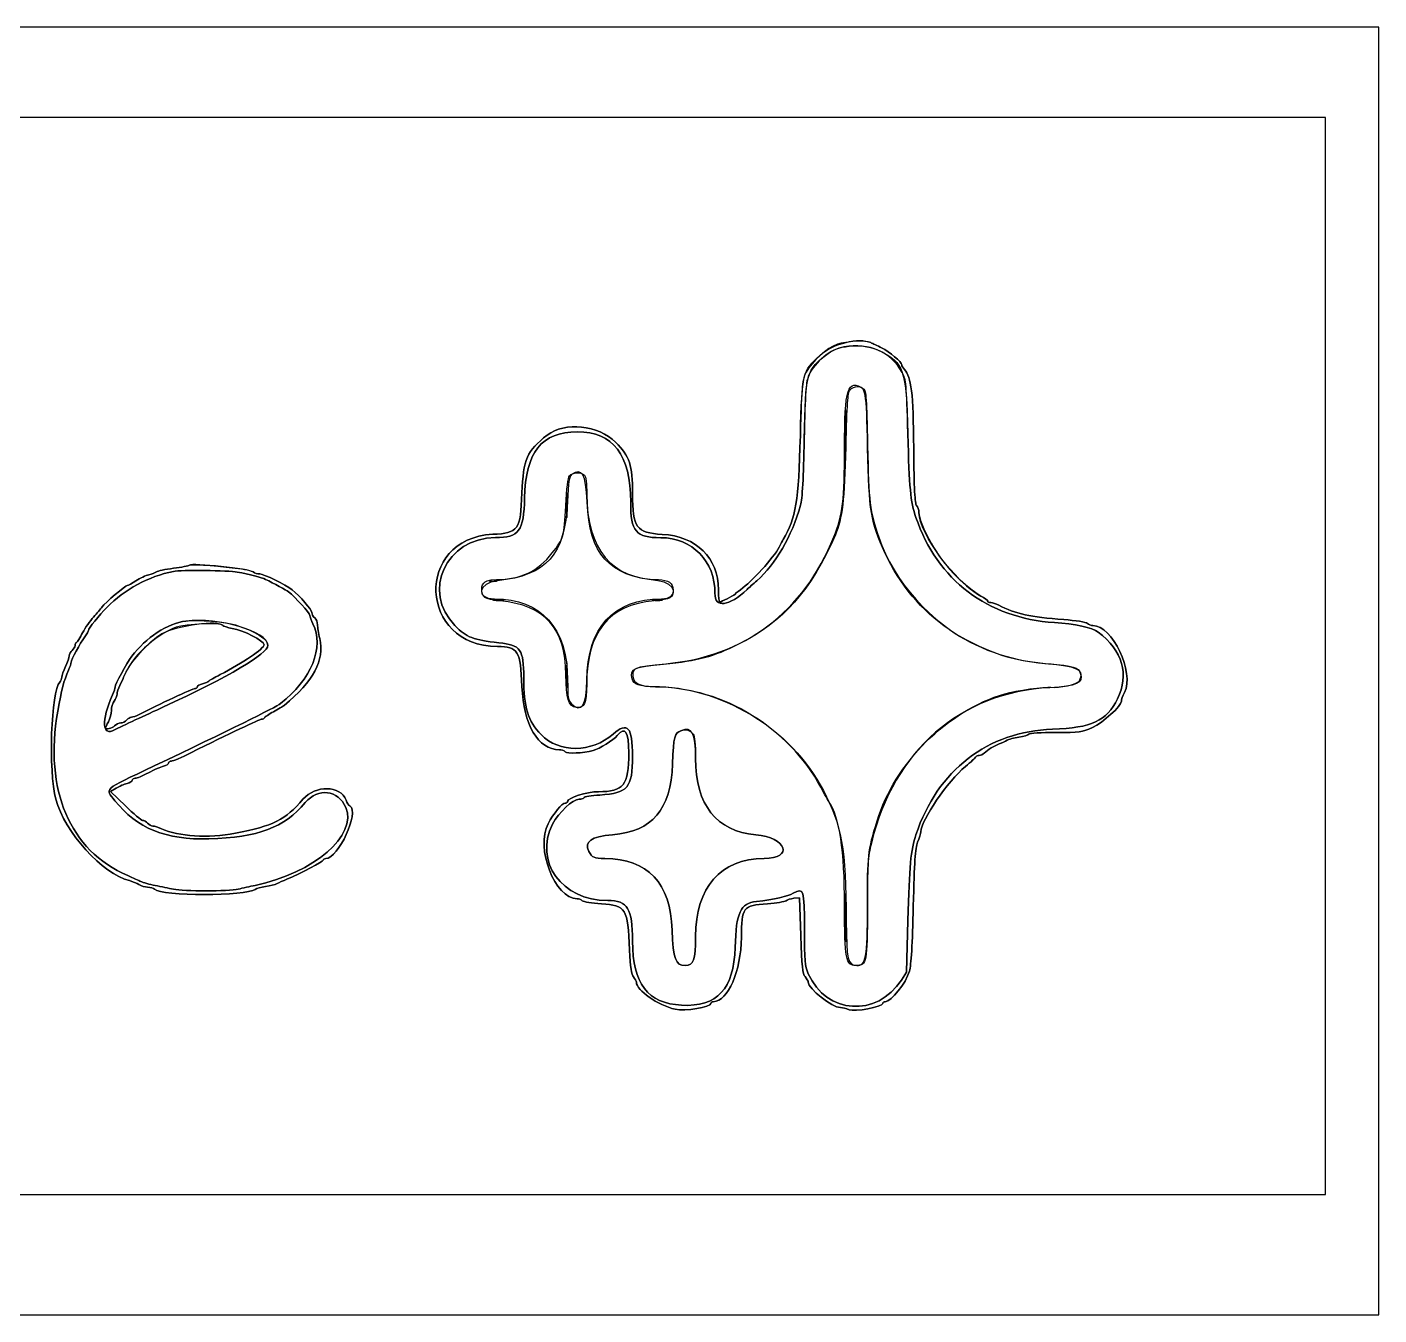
# Model space of a CAD drawing. Header units: millimetres. Extents: x -80 to 0, y -27 to 20.
# Drawn here: x -23.1 to 0, y -27 to -5 of the extents above; entities that cross this region are included whole.
import ezdxf

# ---------------------------------------------------------------- set-up
doc = ezdxf.new("R2010")
doc.units = ezdxf.units.MM
doc.layers.get('0').update_dxf_attribs({"linetype": 'CONTINUOUS'})

msp = doc.modelspace()

# ---------------------------------------------------------------- linework, layer by layer
for points in [[(0, -5), (-80, -5), (-80, -27), (0, -27)], [(-79.205, -15.746), (-79.205, -24.945), (-40.058, -24.945), (-0.911, -24.945), (-0.911, -15.746), (-0.911, -6.546), (-40.058, -6.546), (-79.205, -6.546)], [(-21.575, -18.001), (-21.671, -18.059), (-21.419, -18.305), (-21.671, -18.059)], [(-9.878, -20.517), (-9.898, -19.872), (-9.996, -19.883), (-9.898, -19.872)], [(-8.159, -21.279), (-8.072, -21.145), (-8.049, -20.264), (-8.072, -21.145)]]:
    msp.add_lwpolyline(points, close=True)
for points in [[(-9.552, -10.611), (-9.321, -10.403), (-8.883, -10.292), (-8.682, -10.391)], [(-8.682, -10.391), (-8.768, -10.348), (-9.097, -10.365), (-9.254, -10.419)], [(-8.682, -10.391), (-8.651, -10.406), (-8.568, -10.446), (-8.497, -10.48)], [(-8.497, -10.48), (-8.568, -10.446), (-8.651, -10.406), (-8.682, -10.391)], [(-9.886, -11.978), (-9.856, -10.896), (-9.852, -10.88), (-9.552, -10.611)], [(-9.819, -12.043), (-9.795, -10.881), (-9.79, -10.864), (-9.411, -10.575)], [(-9.254, -10.419), (-9.428, -10.479), (-9.69, -10.712), (-9.786, -10.893)], [(-9.141, -10.462), (-9.366, -10.5), (-9.633, -10.715), (-9.744, -10.95)], [(-9.411, -10.575), (-9.212, -10.422), (-8.79, -10.402), (-8.528, -10.532)], [(-8.146, -10.899), (-8.336, -10.552), (-8.707, -10.389), (-9.141, -10.462)], [(-8.528, -10.532), (-8.114, -10.738), (-8.078, -10.844), (-8.05, -11.945)], [(-8.497, -10.48), (-8.367, -10.543), (-8.153, -10.724), (-8.153, -10.772)], [(-8.153, -10.772), (-8.153, -10.724), (-8.367, -10.543), (-8.497, -10.48)], [(-8.153, -10.772), (-8.153, -10.786), (-8.133, -10.821), (-8.108, -10.85)], [(-8.108, -10.85), (-8.133, -10.821), (-8.153, -10.786), (-8.153, -10.772)], [(-8.108, -10.85), (-7.987, -10.99), (-7.958, -11.236), (-7.949, -12.196)], [(-7.949, -12.196), (-7.958, -11.236), (-7.987, -10.99), (-8.108, -10.85)], [(-9.786, -10.893), (-9.855, -11.024), (-9.861, -11.085), (-9.886, -11.978)], [(-9.744, -10.95), (-9.79, -11.045), (-9.802, -11.225), (-9.819, -12.043)], [(-8.05, -11.945), (-8.072, -11.085), (-8.077, -11.024), (-8.146, -10.899)], [(-9.131, -12.192), (-9.131, -11.163), (-9.08, -11.004), (-8.805, -11.178)], [(-9.041, -11.203), (-9.082, -11.25), (-9.094, -11.422), (-9.11, -12.173)], [(-8.918, -11.146), (-8.958, -11.146), (-9.013, -11.171), (-9.041, -11.203)], [(-8.737, -12.186), (-8.758, -11.194), (-8.766, -11.146), (-8.918, -11.146)], [(-8.805, -11.178), (-8.764, -11.203), (-8.753, -11.363), (-8.737, -12.148)], [(-9.107, -11.629), (-9.113, -11.444), (-9.118, -11.586), (-9.118, -11.945)], [(-9.107, -12.281), (-9.101, -12.107), (-9.101, -11.814), (-9.107, -11.629)], [(-14.643, -12.959), (-14.621, -12.382), (-14.558, -12.239), (-14.211, -11.97)], [(-14.211, -11.97), (-14.558, -12.239), (-14.621, -12.382), (-14.643, -12.959)], [(-13.699, -11.915), (-14.307, -11.915), (-14.582, -12.262), (-14.598, -13.046)], [(-14.598, -13.046), (-14.582, -12.262), (-14.307, -11.915), (-13.699, -11.915)], [(-14.211, -11.97), (-13.912, -11.738), (-13.337, -11.798), (-13.042, -12.093)], [(-13.042, -12.093), (-13.337, -11.798), (-13.912, -11.738), (-14.211, -11.97)], [(-12.785, -13.116), (-12.785, -12.305), (-13.082, -11.915), (-13.699, -11.915)], [(-13.699, -11.915), (-13.082, -11.915), (-12.785, -12.305), (-12.785, -13.116)], [(-10.18, -13.755), (-9.958, -13.369), (-9.918, -13.124), (-9.886, -11.978)], [(-9.886, -11.978), (-9.918, -13.124), (-9.958, -13.369), (-10.18, -13.755)], [(-9.118, -11.945), (-9.118, -12.304), (-9.113, -12.455), (-9.107, -12.281)], [(-7.911, -13.377), (-8.005, -13.1), (-8.026, -12.88), (-8.05, -11.945)], [(-8.05, -11.945), (-8.026, -12.88), (-8.005, -13.1), (-7.911, -13.377)], [(-13.042, -12.093), (-12.801, -12.334), (-12.753, -12.481), (-12.752, -12.969)], [(-12.752, -12.969), (-12.753, -12.481), (-12.801, -12.334), (-13.042, -12.093)], [(-9.819, -12.043), (-9.832, -12.685), (-9.853, -13.072), (-9.881, -13.168)], [(-9.881, -13.168), (-9.853, -13.072), (-9.832, -12.685), (-9.819, -12.043)], [(-9.313, -13.71), (-9.162, -13.335), (-9.131, -13.08), (-9.131, -12.192)], [(-9.11, -12.173), (-9.13, -13.073), (-9.169, -13.399), (-9.288, -13.674)], [(-8.737, -12.148), (-8.717, -13.121), (-8.699, -13.268), (-8.546, -13.716)], [(-8.44, -13.984), (-8.685, -13.453), (-8.714, -13.277), (-8.737, -12.186)], [(-7.949, -12.196), (-7.943, -12.892), (-7.93, -13.143), (-7.9, -13.173)], [(-7.9, -13.173), (-7.93, -13.143), (-7.943, -12.892), (-7.949, -12.196)], [(-13.895, -13.178), (-13.88, -12.882), (-13.857, -12.696), (-13.83, -12.664)], [(-13.796, -12.646), (-13.834, -12.67), (-13.85, -12.776), (-13.866, -13.11)], [(-13.83, -12.664), (-13.781, -12.604), (-13.63, -12.598), (-13.575, -12.653)], [(-13.531, -13.11), (-13.556, -12.622), (-13.61, -12.528), (-13.796, -12.646)], [(-13.575, -12.653), (-13.55, -12.677), (-13.536, -12.8), (-13.536, -12.981)], [(-15.141, -13.665), (-14.702, -13.643), (-14.668, -13.594), (-14.643, -12.959)], [(-14.643, -12.959), (-14.668, -13.594), (-14.702, -13.643), (-15.141, -13.665)], [(-14.598, -13.046), (-14.61, -13.608), (-14.694, -13.721), (-15.097, -13.722)], [(-15.097, -13.722), (-14.694, -13.721), (-14.61, -13.608), (-14.598, -13.046)], [(-13.866, -13.11), (-13.908, -14.017), (-14.217, -14.366), (-15.062, -14.459)], [(-13.87, -12.997), (-13.877, -12.903), (-13.882, -12.98), (-13.882, -13.168)], [(-13.87, -13.34), (-13.864, -13.245), (-13.864, -13.091), (-13.87, -12.997)], [(-13.536, -12.981), (-13.536, -13.918), (-13.104, -14.433), (-12.31, -14.439)], [(-12.32, -14.458), (-13.165, -14.371), (-13.486, -14.013), (-13.531, -13.11)], [(-12.272, -13.723), (-12.696, -13.723), (-12.785, -13.618), (-12.785, -13.116)], [(-12.785, -13.116), (-12.785, -13.618), (-12.696, -13.723), (-12.272, -13.723)], [(-12.752, -12.969), (-12.752, -13.558), (-12.692, -13.64), (-12.245, -13.666)], [(-12.245, -13.666), (-12.692, -13.64), (-12.752, -13.558), (-12.752, -12.969)], [(-14.125, -13.984), (-13.931, -13.737), (-13.921, -13.702), (-13.895, -13.178)], [(-13.882, -13.168), (-13.882, -13.357), (-13.877, -13.434), (-13.87, -13.34)], [(-9.881, -13.168), (-10.034, -13.704), (-10.306, -14.172), (-10.629, -14.457)], [(-10.629, -14.457), (-10.306, -14.172), (-10.034, -13.704), (-9.881, -13.168)], [(-5.543, -15.173), (-6.685, -15.1), (-7.548, -14.445), (-7.911, -13.377)], [(-7.911, -13.377), (-7.548, -14.445), (-6.685, -15.1), (-5.543, -15.173)], [(-7.9, -13.173), (-7.878, -13.196), (-7.859, -13.249), (-7.859, -13.292)], [(-7.859, -13.292), (-7.859, -13.249), (-7.878, -13.196), (-7.9, -13.173)], [(-7.859, -13.292), (-7.859, -13.478), (-7.583, -13.99), (-7.339, -14.258)], [(-6.801, -14.719), (-7.244, -14.48), (-7.859, -13.651), (-7.859, -13.292)], [(-15.059, -15.582), (-16.409, -15.582), (-16.488, -13.735), (-15.141, -13.665)], [(-15.141, -13.665), (-16.488, -13.735), (-16.409, -15.582), (-15.059, -15.582)], [(-15.097, -13.722), (-15.941, -13.724), (-16.361, -14.64), (-15.787, -15.225)], [(-15.787, -15.225), (-16.361, -14.64), (-15.941, -13.724), (-15.097, -13.722)], [(-11.346, -14.673), (-11.338, -14.129), (-11.734, -13.723), (-12.272, -13.723)], [(-12.272, -13.723), (-11.734, -13.723), (-11.338, -14.129), (-11.346, -14.673)], [(-12.245, -13.666), (-11.661, -13.699), (-11.285, -14.069), (-11.285, -14.612)], [(-11.285, -14.612), (-11.285, -14.069), (-11.661, -13.699), (-12.245, -13.666)], [(-12.187, -15.875), (-10.851, -15.762), (-9.826, -14.99), (-9.313, -13.71)], [(-9.288, -13.674), (-9.705, -14.628), (-10.176, -15.16), (-10.942, -15.542)], [(-10.871, -14.581), (-10.656, -14.415), (-10.297, -14.008), (-10.23, -13.853)], [(-10.23, -13.853), (-10.297, -14.008), (-10.656, -14.415), (-10.871, -14.581)], [(-10.23, -13.853), (-10.218, -13.827), (-10.196, -13.782), (-10.18, -13.755)], [(-10.18, -13.755), (-10.196, -13.782), (-10.218, -13.827), (-10.23, -13.853)], [(-8.546, -13.716), (-8.291, -14.469), (-7.642, -15.192), (-6.913, -15.538)], [(-15.079, -14.439), (-14.662, -14.436), (-14.37, -14.296), (-14.125, -13.984)], [(-5.706, -15.876), (-6.927, -15.766), (-7.942, -15.064), (-8.44, -13.984)], [(-20.598, -14.298), (-21.029, -14.387), (-21.426, -14.602), (-21.738, -14.916)], [(-21.738, -14.916), (-21.426, -14.602), (-21.029, -14.387), (-20.598, -14.298)], [(-21.017, -14.356), (-20.966, -14.344), (-20.908, -14.321), (-20.888, -14.306)], [(-20.888, -14.306), (-20.908, -14.321), (-20.966, -14.344), (-21.017, -14.356)], [(-20.888, -14.306), (-20.868, -14.29), (-20.738, -14.263), (-20.598, -14.245)], [(-20.598, -14.245), (-20.738, -14.263), (-20.868, -14.29), (-20.888, -14.306)], [(-20.598, -14.245), (-20.458, -14.227), (-20.334, -14.204), (-20.324, -14.193)], [(-20.324, -14.193), (-20.334, -14.204), (-20.458, -14.227), (-20.598, -14.245)], [(-19.506, -14.31), (-19.652, -14.281), (-20.474, -14.273), (-20.598, -14.298)], [(-20.598, -14.298), (-20.474, -14.273), (-19.652, -14.281), (-19.506, -14.31)], [(-19.233, -14.308), (-19.286, -14.256), (-20.283, -14.15), (-20.324, -14.193)], [(-20.324, -14.193), (-20.303, -14.171), (-19.965, -14.192), (-19.542, -14.242)], [(-19.542, -14.242), (-19.391, -14.26), (-19.252, -14.289), (-19.233, -14.308)], [(-19.023, -14.435), (-19.089, -14.404), (-19.299, -14.349), (-19.506, -14.31)], [(-19.506, -14.31), (-19.299, -14.349), (-19.089, -14.404), (-19.023, -14.435)], [(-19.233, -14.308), (-19.214, -14.327), (-19.165, -14.343), (-19.122, -14.343)], [(-19.122, -14.343), (-19.165, -14.343), (-19.214, -14.327), (-19.233, -14.308)], [(-7.339, -14.258), (-7.13, -14.487), (-6.956, -14.636), (-6.801, -14.719)], [(-21.816, -14.906), (-21.764, -14.835), (-21.416, -14.538), (-21.385, -14.538)], [(-21.385, -14.538), (-21.416, -14.538), (-21.764, -14.835), (-21.816, -14.906)], [(-21.385, -14.538), (-21.373, -14.538), (-21.307, -14.502), (-21.237, -14.458)], [(-21.237, -14.458), (-21.307, -14.502), (-21.373, -14.538), (-21.385, -14.538)], [(-21.237, -14.458), (-21.167, -14.414), (-21.068, -14.368), (-21.017, -14.356)], [(-21.017, -14.356), (-21.068, -14.368), (-21.167, -14.414), (-21.237, -14.458)], [(-19.122, -14.343), (-19.051, -14.343), (-18.684, -14.522), (-18.57, -14.613)], [(-18.57, -14.613), (-18.684, -14.522), (-19.051, -14.343), (-19.122, -14.343)], [(-18.63, -14.649), (-18.673, -14.616), (-18.884, -14.501), (-19.023, -14.435)], [(-19.023, -14.435), (-18.884, -14.501), (-18.673, -14.616), (-18.63, -14.649)], [(-15.062, -14.459), (-15.394, -14.496), (-15.438, -14.767), (-15.112, -14.767)], [(-15.329, -14.597), (-15.33, -14.49), (-15.252, -14.441), (-15.079, -14.439)], [(-15.134, -14.448), (-15.197, -14.448), (-15.223, -14.455), (-15.191, -14.463)], [(-15.191, -14.463), (-15.16, -14.471), (-15.108, -14.471), (-15.077, -14.463)], [(-15.077, -14.463), (-15.046, -14.455), (-15.071, -14.448), (-15.134, -14.448)], [(-12.26, -14.767), (-11.951, -14.767), (-12.004, -14.491), (-12.32, -14.458)], [(-12.31, -14.439), (-12.145, -14.441), (-12.059, -14.501), (-12.059, -14.617)], [(-10.629, -14.457), (-10.691, -14.511), (-10.765, -14.577), (-10.793, -14.605)], [(-10.793, -14.605), (-10.765, -14.577), (-10.691, -14.511), (-10.629, -14.457)], [(-18.266, -15.051), (-18.266, -15.011), (-18.513, -14.737), (-18.63, -14.649)], [(-18.63, -14.649), (-18.513, -14.737), (-18.266, -15.011), (-18.266, -15.051)], [(-18.57, -14.613), (-18.436, -14.719), (-18.233, -14.952), (-18.233, -14.999)], [(-18.233, -14.999), (-18.233, -14.952), (-18.436, -14.719), (-18.57, -14.613)], [(-15.015, -14.801), (-15.288, -14.774), (-15.329, -14.748), (-15.329, -14.597)], [(-15.053, -14.776), (-15.142, -14.776), (-15.175, -14.783), (-15.126, -14.79)], [(-15.112, -14.767), (-14.314, -14.767), (-13.862, -15.269), (-13.862, -16.155)], [(-14.962, -14.79), (-14.922, -14.782), (-14.963, -14.776), (-15.053, -14.776)], [(-13.534, -16.161), (-13.531, -15.266), (-13.075, -14.767), (-12.26, -14.767)], [(-12.328, -14.776), (-12.409, -14.776), (-12.442, -14.782), (-12.402, -14.79)], [(-12.059, -14.617), (-12.059, -14.749), (-12.103, -14.774), (-12.384, -14.8)], [(-12.255, -14.79), (-12.215, -14.782), (-12.248, -14.776), (-12.328, -14.776)], [(-10.793, -14.605), (-11.105, -14.9), (-11.349, -14.93), (-11.346, -14.673)], [(-11.346, -14.673), (-11.349, -14.93), (-11.105, -14.9), (-10.793, -14.605)], [(-11.285, -14.612), (-11.285, -14.736), (-11.274, -14.832), (-11.26, -14.826)], [(-11.26, -14.826), (-11.274, -14.832), (-11.285, -14.736), (-11.285, -14.612)], [(-11.26, -14.826), (-11.247, -14.819), (-11.192, -14.792), (-11.138, -14.766)], [(-11.138, -14.766), (-11.192, -14.792), (-11.247, -14.819), (-11.26, -14.826)], [(-11.138, -14.766), (-11.084, -14.74), (-11.023, -14.704), (-11.002, -14.686)], [(-11.002, -14.686), (-11.023, -14.704), (-11.084, -14.74), (-11.138, -14.766)], [(-11.002, -14.686), (-10.981, -14.668), (-10.922, -14.62), (-10.871, -14.581)], [(-10.871, -14.581), (-10.922, -14.62), (-10.981, -14.668), (-11.002, -14.686)], [(-6.801, -14.719), (-6.737, -14.753), (-6.685, -14.793), (-6.685, -14.807)], [(-6.685, -14.807), (-6.685, -14.793), (-6.737, -14.753), (-6.801, -14.719)], [(-21.738, -14.916), (-21.859, -15.039), (-22.05, -15.277), (-22.05, -15.306)], [(-22.05, -15.306), (-22.05, -15.277), (-21.859, -15.039), (-21.738, -14.916)], [(-21.964, -15.079), (-21.906, -15.016), (-21.84, -14.938), (-21.816, -14.906)], [(-21.816, -14.906), (-21.84, -14.938), (-21.906, -15.016), (-21.964, -15.079)], [(-18.233, -14.999), (-18.233, -15.029), (-18.211, -15.071), (-18.184, -15.093)], [(-18.184, -15.093), (-18.211, -15.071), (-18.233, -15.029), (-18.233, -14.999)], [(-15.126, -14.79), (-15.076, -14.798), (-15.002, -14.798), (-14.962, -14.79)], [(-13.893, -16.062), (-13.897, -15.27), (-14.247, -14.877), (-15.015, -14.801)], [(-12.384, -14.8), (-13.163, -14.873), (-13.536, -15.335), (-13.536, -16.227)], [(-12.402, -14.79), (-12.362, -14.798), (-12.296, -14.798), (-12.255, -14.79)], [(-6.685, -14.807), (-6.685, -14.821), (-6.661, -14.832), (-6.633, -14.832)], [(-6.633, -14.832), (-6.661, -14.832), (-6.685, -14.821), (-6.685, -14.807)], [(-6.633, -14.832), (-6.604, -14.832), (-6.542, -14.852), (-6.494, -14.877)], [(-6.494, -14.877), (-6.542, -14.852), (-6.604, -14.832), (-6.633, -14.832)], [(-6.494, -14.877), (-6.215, -15.023), (-5.95, -15.081), (-5.387, -15.122)], [(-5.387, -15.122), (-5.95, -15.081), (-6.215, -15.023), (-6.494, -14.877)], [(-22.149, -15.347), (-22.105, -15.262), (-22.022, -15.142), (-21.964, -15.079)], [(-21.964, -15.079), (-22.022, -15.142), (-22.105, -15.262), (-22.149, -15.347)], [(-21.306, -15.746), (-21.078, -15.436), (-20.69, -15.183), (-20.386, -15.146)], [(-20.386, -15.146), (-20.69, -15.183), (-21.078, -15.436), (-21.306, -15.746)], [(-20.794, -15.361), (-20.527, -15.215), (-19.815, -15.119), (-19.752, -15.221)], [(-19.752, -15.221), (-19.784, -15.169), (-20.388, -15.194), (-20.549, -15.254)], [(-18.984, -15.56), (-18.982, -15.326), (-19.823, -15.078), (-20.386, -15.146)], [(-20.386, -15.146), (-20.191, -15.123), (-19.692, -15.161), (-19.538, -15.211)], [(-19.595, -15.272), (-19.671, -15.26), (-19.742, -15.237), (-19.752, -15.221)], [(-19.752, -15.221), (-19.742, -15.237), (-19.671, -15.26), (-19.595, -15.272)], [(-19.538, -15.211), (-19.191, -15.324), (-18.983, -15.455), (-18.984, -15.56)], [(-18.766, -16.555), (-18.242, -16.152), (-18.013, -15.585), (-18.216, -15.193)], [(-18.216, -15.193), (-18.013, -15.585), (-18.242, -16.152), (-18.766, -16.555)], [(-18.216, -15.193), (-18.243, -15.14), (-18.266, -15.076), (-18.266, -15.051)], [(-18.266, -15.051), (-18.266, -15.076), (-18.243, -15.14), (-18.216, -15.193)], [(-18.184, -15.093), (-18.158, -15.115), (-18.135, -15.168), (-18.135, -15.209)], [(-18.135, -15.209), (-18.135, -15.168), (-18.158, -15.115), (-18.184, -15.093)], [(-18.135, -15.209), (-18.135, -15.25), (-18.119, -15.356), (-18.098, -15.444)], [(-18.098, -15.444), (-18.119, -15.356), (-18.135, -15.25), (-18.135, -15.209)], [(-15.787, -15.225), (-15.587, -15.428), (-15.474, -15.472), (-15.038, -15.517)], [(-15.038, -15.517), (-15.474, -15.472), (-15.587, -15.428), (-15.787, -15.225)], [(-4.798, -15.334), (-4.893, -15.262), (-5.205, -15.194), (-5.543, -15.173)], [(-5.543, -15.173), (-5.205, -15.194), (-4.893, -15.262), (-4.798, -15.334)], [(-5.387, -15.122), (-5.184, -15.136), (-5.002, -15.165), (-4.981, -15.186)], [(-4.981, -15.186), (-5.002, -15.165), (-5.184, -15.136), (-5.387, -15.122)], [(-4.981, -15.186), (-4.96, -15.206), (-4.919, -15.224), (-4.891, -15.224)], [(-4.891, -15.224), (-4.919, -15.224), (-4.96, -15.206), (-4.981, -15.186)], [(-4.891, -15.224), (-4.551, -15.224), (-4.174, -16.018), (-4.348, -16.367)], [(-4.348, -16.367), (-4.174, -16.018), (-4.551, -15.224), (-4.891, -15.224)], [(-22.112, -15.415), (-22.194, -15.53), (-22.344, -15.812), (-22.344, -15.851)], [(-22.344, -15.851), (-22.344, -15.812), (-22.194, -15.53), (-22.112, -15.415)], [(-22.254, -15.512), (-22.241, -15.506), (-22.193, -15.432), (-22.149, -15.347)], [(-22.149, -15.347), (-22.193, -15.432), (-22.241, -15.506), (-22.254, -15.512)], [(-22.05, -15.306), (-22.05, -15.318), (-22.078, -15.367), (-22.112, -15.415)], [(-22.112, -15.415), (-22.078, -15.367), (-22.05, -15.318), (-22.05, -15.306)], [(-20.549, -15.254), (-20.923, -15.391), (-21.329, -15.775), (-21.448, -16.104)], [(-21.448, -16.104), (-21.371, -15.89), (-21.008, -15.477), (-20.794, -15.361)], [(-19.049, -15.552), (-19.049, -15.484), (-19.404, -15.302), (-19.595, -15.272)], [(-19.595, -15.272), (-19.404, -15.302), (-19.049, -15.484), (-19.049, -15.552)], [(-18.098, -15.444), (-18.012, -15.818), (-18.2, -16.172), (-18.708, -16.589)], [(-18.708, -16.589), (-18.2, -16.172), (-18.012, -15.818), (-18.098, -15.444)], [(-4.468, -16.476), (-4.261, -16.061), (-4.379, -15.654), (-4.798, -15.334)], [(-4.798, -15.334), (-4.379, -15.654), (-4.261, -16.061), (-4.468, -16.476)], [(-22.377, -15.741), (-22.377, -15.712), (-22.354, -15.67), (-22.327, -15.648)], [(-22.327, -15.648), (-22.354, -15.67), (-22.377, -15.712), (-22.377, -15.741)], [(-22.327, -15.648), (-22.3, -15.625), (-22.279, -15.588), (-22.279, -15.565)], [(-22.279, -15.565), (-22.279, -15.588), (-22.3, -15.625), (-22.327, -15.648)], [(-22.279, -15.565), (-22.279, -15.542), (-22.267, -15.518), (-22.254, -15.512)], [(-22.254, -15.512), (-22.267, -15.518), (-22.279, -15.542), (-22.279, -15.565)], [(-18.984, -15.56), (-18.986, -15.707), (-19.645, -16.096), (-20.778, -16.619)], [(-20.778, -16.619), (-19.645, -16.096), (-18.986, -15.707), (-18.984, -15.56)], [(-19.799, -16.061), (-19.413, -15.864), (-19.049, -15.617), (-19.049, -15.552)], [(-19.049, -15.552), (-19.049, -15.617), (-19.413, -15.864), (-19.799, -16.061)], [(-14.643, -16.262), (-14.666, -15.656), (-14.711, -15.582), (-15.059, -15.582)], [(-15.059, -15.582), (-14.711, -15.582), (-14.666, -15.656), (-14.643, -16.262)], [(-15.038, -15.517), (-14.663, -15.556), (-14.612, -15.628), (-14.612, -16.115)], [(-14.612, -16.115), (-14.612, -15.628), (-14.663, -15.556), (-15.038, -15.517)], [(-10.942, -15.542), (-11.391, -15.766), (-11.616, -15.826), (-12.226, -15.889)], [(-6.913, -15.538), (-6.461, -15.752), (-6.166, -15.831), (-5.646, -15.875)], [(-22.506, -16.106), (-22.505, -16.078), (-22.476, -15.997), (-22.442, -15.925)], [(-22.442, -15.925), (-22.476, -15.997), (-22.505, -16.078), (-22.506, -16.106)], [(-22.442, -15.925), (-22.407, -15.853), (-22.378, -15.771), (-22.377, -15.741)], [(-22.377, -15.741), (-22.378, -15.771), (-22.407, -15.853), (-22.442, -15.925)], [(-22.344, -15.851), (-22.344, -15.868), (-22.364, -15.929), (-22.39, -15.985)], [(-22.39, -15.985), (-22.364, -15.929), (-22.344, -15.868), (-22.344, -15.851)], [(-21.593, -16.275), (-21.593, -16.228), (-21.402, -15.876), (-21.306, -15.746)], [(-21.306, -15.746), (-21.402, -15.876), (-21.593, -16.228), (-21.593, -16.275)], [(-13.87, -15.901), (-13.877, -15.806), (-13.882, -15.883), (-13.882, -16.072)], [(-13.87, -16.243), (-13.864, -16.149), (-13.864, -15.995), (-13.87, -15.901)], [(-12.762, -16.136), (-12.809, -15.958), (-12.725, -15.92), (-12.187, -15.875)], [(-12.226, -15.889), (-12.734, -15.94), (-12.763, -15.952), (-12.747, -16.092)], [(-5.119, -16.17), (-5.019, -15.982), (-5.127, -15.928), (-5.706, -15.876)], [(-5.646, -15.875), (-5.218, -15.911), (-5.135, -15.936), (-5.103, -16.038)], [(-22.39, -15.985), (-22.472, -16.172), (-22.509, -16.312), (-22.574, -16.687)], [(-22.574, -16.687), (-22.509, -16.312), (-22.472, -16.172), (-22.39, -15.985)], [(-22.537, -16.188), (-22.52, -16.17), (-22.506, -16.134), (-22.506, -16.106)], [(-22.506, -16.106), (-22.506, -16.134), (-22.52, -16.17), (-22.537, -16.188)], [(-21.448, -16.104), (-21.458, -16.131), (-21.488, -16.195), (-21.514, -16.246)], [(-21.514, -16.246), (-21.488, -16.195), (-21.458, -16.131), (-21.448, -16.104)], [(-19.995, -16.175), (-19.986, -16.163), (-19.898, -16.112), (-19.799, -16.061)], [(-19.799, -16.061), (-19.898, -16.112), (-19.986, -16.163), (-19.995, -16.175)], [(-14.612, -16.115), (-14.612, -16.617), (-14.538, -16.861), (-14.317, -17.087)], [(-14.317, -17.087), (-14.538, -16.861), (-14.612, -16.617), (-14.612, -16.115)], [(-13.717, -16.621), (-13.847, -16.606), (-13.89, -16.47), (-13.893, -16.062)], [(-13.882, -16.072), (-13.882, -16.26), (-13.877, -16.337), (-13.87, -16.243)], [(-13.862, -16.155), (-13.862, -16.452), (-13.853, -16.504), (-13.796, -16.561)], [(-13.796, -16.561), (-13.63, -16.728), (-13.536, -16.584), (-13.534, -16.161)], [(-12.4, -16.268), (-12.63, -16.267), (-12.738, -16.228), (-12.762, -16.136)], [(-12.747, -16.092), (-12.733, -16.216), (-12.624, -16.266), (-12.361, -16.268)], [(-5.103, -16.038), (-5.049, -16.208), (-5.157, -16.259), (-5.622, -16.285)], [(-22.606, -18.192), (-22.737, -17.7), (-22.69, -16.348), (-22.537, -16.188)], [(-22.537, -16.188), (-22.69, -16.348), (-22.737, -17.7), (-22.606, -18.192)], [(-21.639, -16.409), (-21.614, -16.353), (-21.593, -16.292), (-21.593, -16.275)], [(-21.593, -16.275), (-21.593, -16.292), (-21.614, -16.353), (-21.639, -16.409)], [(-21.561, -16.394), (-21.561, -16.425), (-21.582, -16.479), (-21.609, -16.514)], [(-21.609, -16.514), (-21.582, -16.479), (-21.561, -16.425), (-21.561, -16.394)], [(-21.514, -16.246), (-21.539, -16.297), (-21.561, -16.363), (-21.561, -16.394)], [(-21.561, -16.394), (-21.561, -16.363), (-21.539, -16.297), (-21.514, -16.246)], [(-21.18, -16.742), (-20.858, -16.576), (-20.265, -16.3), (-20.231, -16.3)], [(-20.231, -16.3), (-20.265, -16.3), (-20.858, -16.576), (-21.18, -16.742)], [(-20.231, -16.3), (-20.209, -16.3), (-20.191, -16.287), (-20.191, -16.271)], [(-20.191, -16.271), (-20.191, -16.287), (-20.209, -16.3), (-20.231, -16.3)], [(-20.191, -16.271), (-20.191, -16.255), (-20.151, -16.232), (-20.101, -16.22)], [(-20.101, -16.22), (-20.151, -16.232), (-20.191, -16.255), (-20.191, -16.271)], [(-20.101, -16.22), (-20.052, -16.207), (-20.004, -16.187), (-19.995, -16.175)], [(-19.995, -16.175), (-20.004, -16.187), (-20.052, -16.207), (-20.101, -16.22)], [(-14.003, -17.344), (-14.366, -17.344), (-14.619, -16.916), (-14.643, -16.262)], [(-14.643, -16.262), (-14.619, -16.916), (-14.366, -17.344), (-14.003, -17.344)], [(-13.536, -16.227), (-13.536, -16.562), (-13.57, -16.638), (-13.717, -16.621)], [(-9.538, -17.982), (-10.082, -16.966), (-11.241, -16.272), (-12.4, -16.268)], [(-12.361, -16.268), (-11.191, -16.277), (-10.063, -16.975), (-9.493, -18.043)], [(-5.622, -16.285), (-7.155, -16.369), (-8.281, -17.349), (-8.673, -18.939)], [(-8.576, -18.561), (-8.278, -17.575), (-7.371, -16.673), (-6.391, -16.389)], [(-6.391, -16.389), (-6.207, -16.336), (-5.696, -16.262), (-5.608, -16.275)], [(-5.608, -16.275), (-5.469, -16.297), (-5.151, -16.229), (-5.119, -16.17)], [(-4.348, -16.367), (-4.377, -16.426), (-4.401, -16.492), (-4.401, -16.515)], [(-4.401, -16.515), (-4.401, -16.492), (-4.377, -16.426), (-4.348, -16.367)], [(-21.603, -17.006), (-21.818, -17.124), (-21.834, -16.849), (-21.639, -16.409)], [(-21.639, -16.409), (-21.834, -16.849), (-21.818, -17.124), (-21.603, -17.006)], [(-21.609, -16.514), (-21.635, -16.549), (-21.657, -16.621), (-21.658, -16.675)], [(-21.658, -16.675), (-21.657, -16.621), (-21.635, -16.549), (-21.609, -16.514)], [(-20.778, -16.619), (-20.895, -16.673), (-21.107, -16.771), (-21.251, -16.836)], [(-21.251, -16.836), (-21.107, -16.771), (-20.895, -16.673), (-20.778, -16.619)], [(-20.925, -17.621), (-19.671, -17.025), (-18.851, -16.62), (-18.766, -16.555)], [(-18.766, -16.555), (-18.851, -16.62), (-19.671, -17.025), (-20.925, -17.621)], [(-18.708, -16.589), (-18.727, -16.604), (-18.808, -16.652), (-18.888, -16.695)], [(-18.888, -16.695), (-18.808, -16.652), (-18.727, -16.604), (-18.708, -16.589)], [(-5.576, -16.994), (-4.908, -16.971), (-4.657, -16.854), (-4.468, -16.476)], [(-4.468, -16.476), (-4.657, -16.854), (-4.908, -16.971), (-5.576, -16.994)], [(-4.401, -16.515), (-4.401, -16.598), (-4.713, -16.882), (-4.897, -16.966)], [(-4.897, -16.966), (-4.713, -16.882), (-4.401, -16.598), (-4.401, -16.515)], [(-22.574, -16.687), (-22.807, -18.041), (-22.373, -19.06), (-21.378, -19.496)], [(-21.378, -19.496), (-22.373, -19.06), (-22.807, -18.041), (-22.574, -16.687)], [(-21.658, -16.675), (-21.658, -16.729), (-21.681, -16.815), (-21.708, -16.867)], [(-21.708, -16.867), (-21.681, -16.815), (-21.658, -16.729), (-21.658, -16.675)], [(-21.251, -16.836), (-21.394, -16.902), (-21.553, -16.978), (-21.603, -17.006)], [(-21.603, -17.006), (-21.553, -16.978), (-21.394, -16.902), (-21.251, -16.836)], [(-21.497, -16.887), (-21.465, -16.887), (-21.42, -16.865), (-21.398, -16.838)], [(-21.398, -16.838), (-21.42, -16.865), (-21.465, -16.887), (-21.497, -16.887)], [(-21.398, -16.838), (-21.375, -16.812), (-21.338, -16.789), (-21.315, -16.789)], [(-21.315, -16.789), (-21.338, -16.789), (-21.375, -16.812), (-21.398, -16.838)], [(-21.315, -16.789), (-21.291, -16.789), (-21.231, -16.768), (-21.18, -16.742)], [(-21.18, -16.742), (-21.231, -16.768), (-21.291, -16.789), (-21.315, -16.789)], [(-19.088, -16.822), (-19.119, -16.822), (-19.653, -17.075), (-20.299, -17.397)], [(-20.299, -17.397), (-19.653, -17.075), (-19.119, -16.822), (-19.088, -16.822)], [(-19.043, -16.798), (-19.049, -16.811), (-19.069, -16.822), (-19.088, -16.822)], [(-19.088, -16.822), (-19.069, -16.822), (-19.049, -16.811), (-19.043, -16.798)], [(-18.888, -16.695), (-18.967, -16.738), (-19.037, -16.784), (-19.043, -16.798)], [(-19.043, -16.798), (-19.037, -16.784), (-18.967, -16.738), (-18.888, -16.695)], [(-21.708, -16.867), (-21.735, -16.918), (-21.757, -16.966), (-21.757, -16.973)], [(-21.757, -16.973), (-21.757, -16.966), (-21.735, -16.918), (-21.708, -16.867)], [(-21.757, -16.973), (-21.757, -17.006), (-21.648, -16.98), (-21.605, -16.936)], [(-21.605, -16.936), (-21.648, -16.98), (-21.757, -17.006), (-21.757, -16.973)], [(-21.605, -16.936), (-21.578, -16.909), (-21.53, -16.887), (-21.497, -16.887)], [(-21.497, -16.887), (-21.53, -16.887), (-21.578, -16.909), (-21.605, -16.936)], [(-14.317, -17.087), (-14.009, -17.403), (-13.452, -17.399), (-13.086, -17.079)], [(-13.086, -17.079), (-13.452, -17.399), (-14.009, -17.403), (-14.317, -17.087)], [(-13.086, -17.079), (-12.836, -16.86), (-12.752, -16.956), (-12.754, -17.457)], [(-12.754, -17.457), (-12.752, -16.956), (-12.836, -16.86), (-13.086, -17.079)], [(-12.818, -17.399), (-12.818, -17.032), (-12.88, -16.938), (-13.014, -17.1)], [(-13.014, -17.1), (-12.88, -16.938), (-12.818, -17.032), (-12.818, -17.399)], [(-12.069, -17.589), (-12.05, -17.108), (-12.039, -17.062), (-11.926, -17.02)], [(-11.926, -17.02), (-12.039, -17.062), (-12.05, -17.108), (-12.069, -17.589)], [(-11.676, -17.492), (-11.676, -17.056), (-11.733, -16.948), (-11.926, -17.02)], [(-11.926, -17.02), (-11.842, -16.989), (-11.773, -17.008), (-11.717, -17.078)], [(-11.717, -17.078), (-11.69, -17.111), (-11.676, -17.25), (-11.676, -17.492)], [(-7.911, -18.796), (-7.542, -17.694), (-6.682, -17.031), (-5.576, -16.994)], [(-5.576, -16.994), (-6.682, -17.031), (-7.542, -17.694), (-7.911, -18.796)], [(-5.981, -17.079), (-5.991, -17.095), (-6.067, -17.118), (-6.151, -17.131)], [(-6.151, -17.131), (-6.067, -17.118), (-5.991, -17.095), (-5.981, -17.079)], [(-5.523, -17.051), (-5.765, -17.051), (-5.971, -17.063), (-5.981, -17.079)], [(-5.981, -17.079), (-5.971, -17.063), (-5.765, -17.051), (-5.523, -17.051)], [(-4.897, -16.966), (-5.067, -17.044), (-5.118, -17.051), (-5.523, -17.051)], [(-5.523, -17.051), (-5.118, -17.051), (-5.067, -17.044), (-4.897, -16.966)], [(-13.014, -17.1), (-13.081, -17.181), (-13.321, -17.332), (-13.424, -17.359)], [(-13.424, -17.359), (-13.321, -17.332), (-13.081, -17.181), (-13.014, -17.1)], [(-6.489, -17.246), (-6.582, -17.283), (-6.678, -17.342), (-6.743, -17.401)], [(-6.743, -17.401), (-6.678, -17.342), (-6.582, -17.283), (-6.489, -17.246)], [(-6.355, -17.184), (-6.384, -17.2), (-6.444, -17.228), (-6.489, -17.246)], [(-6.489, -17.246), (-6.444, -17.228), (-6.384, -17.2), (-6.355, -17.184)], [(-6.151, -17.131), (-6.235, -17.143), (-6.326, -17.167), (-6.355, -17.184)], [(-6.355, -17.184), (-6.326, -17.167), (-6.235, -17.143), (-6.151, -17.131)], [(-20.633, -17.54), (-20.659, -17.54), (-20.68, -17.554), (-20.68, -17.572)], [(-20.68, -17.572), (-20.68, -17.554), (-20.659, -17.54), (-20.633, -17.54)], [(-20.299, -17.397), (-20.457, -17.475), (-20.607, -17.54), (-20.633, -17.54)], [(-20.633, -17.54), (-20.607, -17.54), (-20.457, -17.475), (-20.299, -17.397)], [(-13.904, -17.38), (-13.924, -17.36), (-13.969, -17.344), (-14.003, -17.344)], [(-14.003, -17.344), (-13.969, -17.344), (-13.924, -17.36), (-13.904, -17.38)], [(-13.424, -17.359), (-13.604, -17.405), (-13.868, -17.417), (-13.904, -17.38)], [(-13.904, -17.38), (-13.868, -17.417), (-13.604, -17.405), (-13.424, -17.359)], [(-13.336, -18.062), (-12.906, -18.062), (-12.818, -17.95), (-12.818, -17.399)], [(-12.818, -17.399), (-12.818, -17.95), (-12.906, -18.062), (-13.336, -18.062)], [(-12.754, -17.457), (-12.755, -17.998), (-12.829, -18.086), (-13.312, -18.119)], [(-13.312, -18.119), (-12.829, -18.086), (-12.755, -17.998), (-12.754, -17.457)], [(-11.676, -17.492), (-11.676, -18.287), (-11.32, -18.739), (-10.648, -18.798)], [(-10.648, -18.798), (-11.32, -18.739), (-11.676, -18.287), (-11.676, -17.492)], [(-6.886, -17.466), (-6.892, -17.48), (-6.973, -17.554), (-7.067, -17.632)], [(-7.067, -17.632), (-6.973, -17.554), (-6.892, -17.48), (-6.886, -17.466)], [(-6.831, -17.442), (-6.855, -17.442), (-6.88, -17.453), (-6.886, -17.466)], [(-6.886, -17.466), (-6.88, -17.453), (-6.855, -17.442), (-6.831, -17.442)], [(-6.743, -17.401), (-6.767, -17.424), (-6.807, -17.442), (-6.831, -17.442)], [(-6.831, -17.442), (-6.807, -17.442), (-6.767, -17.424), (-6.743, -17.401)], [(-21.598, -18.215), (-21.768, -18), (-21.821, -18.046), (-20.925, -17.621)], [(-20.925, -17.621), (-21.821, -18.046), (-21.768, -18), (-21.598, -18.215)], [(-21.026, -17.74), (-21.122, -17.791), (-21.223, -17.833), (-21.25, -17.833)], [(-21.25, -17.833), (-21.223, -17.833), (-21.122, -17.791), (-21.026, -17.74)], [(-20.765, -17.625), (-20.812, -17.637), (-20.93, -17.689), (-21.026, -17.74)], [(-21.026, -17.74), (-20.93, -17.689), (-20.812, -17.637), (-20.765, -17.625)], [(-20.68, -17.572), (-20.68, -17.589), (-20.718, -17.613), (-20.765, -17.625)], [(-20.765, -17.625), (-20.718, -17.613), (-20.68, -17.589), (-20.68, -17.572)], [(-13.097, -18.798), (-12.413, -18.739), (-12.099, -18.37), (-12.069, -17.589)], [(-12.069, -17.589), (-12.099, -18.37), (-12.413, -18.739), (-13.097, -18.798)], [(-7.067, -17.632), (-7.367, -17.879), (-7.821, -18.546), (-7.828, -18.747)], [(-7.828, -18.747), (-7.821, -18.546), (-7.367, -17.879), (-7.067, -17.632)], [(-21.39, -17.92), (-21.439, -17.932), (-21.522, -17.969), (-21.575, -18.001)], [(-21.575, -18.001), (-21.522, -17.969), (-21.439, -17.932), (-21.39, -17.92)], [(-21.3, -17.865), (-21.3, -17.883), (-21.34, -17.907), (-21.39, -17.92)], [(-21.39, -17.92), (-21.34, -17.907), (-21.3, -17.883), (-21.3, -17.865)], [(-21.25, -17.833), (-21.278, -17.833), (-21.3, -17.848), (-21.3, -17.865)], [(-21.3, -17.865), (-21.3, -17.848), (-21.278, -17.833), (-21.25, -17.833)], [(-18.385, -18.192), (-18.171, -17.943), (-17.744, -17.951), (-17.647, -18.207)], [(-17.647, -18.207), (-17.744, -17.951), (-18.171, -17.943), (-18.385, -18.192)], [(-9.394, -18.241), (-9.406, -18.223), (-9.471, -18.107), (-9.538, -17.982)], [(-21.348, -19.581), (-21.807, -19.469), (-22.456, -18.752), (-22.606, -18.192)], [(-22.606, -18.192), (-22.456, -18.752), (-21.807, -19.469), (-21.348, -19.581)], [(-19.995, -18.868), (-20.721, -18.89), (-21.228, -18.684), (-21.598, -18.215)], [(-21.598, -18.215), (-21.228, -18.684), (-20.721, -18.89), (-19.995, -18.868)], [(-18.344, -18.247), (-18.709, -18.679), (-19.141, -18.841), (-19.995, -18.868)], [(-19.995, -18.868), (-19.141, -18.841), (-18.709, -18.679), (-18.344, -18.247)], [(-19.538, -18.77), (-18.895, -18.647), (-18.683, -18.541), (-18.385, -18.192)], [(-18.385, -18.192), (-18.683, -18.541), (-18.895, -18.647), (-19.538, -18.77)], [(-17.653, -18.332), (-17.783, -18.03), (-18.124, -17.988), (-18.344, -18.247)], [(-18.344, -18.247), (-18.124, -17.988), (-17.783, -18.03), (-17.653, -18.332)], [(-17.647, -18.207), (-17.631, -18.249), (-17.602, -18.293), (-17.583, -18.305)], [(-17.583, -18.305), (-17.602, -18.293), (-17.631, -18.249), (-17.647, -18.207)], [(-13.663, -18.192), (-13.779, -18.192), (-14.012, -18.41), (-14.118, -18.617)], [(-14.118, -18.617), (-14.012, -18.41), (-13.779, -18.192), (-13.663, -18.192)], [(-13.905, -18.257), (-13.881, -18.257), (-13.862, -18.245), (-13.862, -18.229)], [(-13.862, -18.229), (-13.862, -18.245), (-13.881, -18.257), (-13.905, -18.257)], [(-13.862, -18.229), (-13.862, -18.165), (-13.538, -18.062), (-13.336, -18.062)], [(-13.336, -18.062), (-13.538, -18.062), (-13.862, -18.165), (-13.862, -18.229)], [(-13.587, -18.164), (-13.597, -18.18), (-13.631, -18.192), (-13.663, -18.192)], [(-13.663, -18.192), (-13.631, -18.192), (-13.597, -18.18), (-13.587, -18.164)], [(-13.312, -18.119), (-13.454, -18.128), (-13.578, -18.149), (-13.587, -18.164)], [(-13.587, -18.164), (-13.578, -18.149), (-13.454, -18.128), (-13.312, -18.119)], [(-9.493, -18.043), (-9.178, -18.633), (-9.109, -19.028), (-9.102, -20.272)], [(-9.131, -20.001), (-9.131, -19.064), (-9.217, -18.494), (-9.394, -18.241)], [(-21.419, -18.305), (-21.28, -18.44), (-21.147, -18.551), (-21.123, -18.551)], [(-21.123, -18.551), (-21.147, -18.551), (-21.28, -18.44), (-21.419, -18.305)], [(-19.202, -19.662), (-18.193, -19.447), (-17.448, -18.807), (-17.653, -18.332)], [(-17.653, -18.332), (-17.448, -18.807), (-18.193, -19.447), (-19.202, -19.662)], [(-17.583, -18.305), (-17.413, -18.41), (-17.778, -19.204), (-17.995, -19.204)], [(-17.995, -19.204), (-17.778, -19.204), (-17.413, -18.41), (-17.583, -18.305)], [(-14.195, -18.608), (-14.103, -18.435), (-13.956, -18.257), (-13.905, -18.257)], [(-13.905, -18.257), (-13.956, -18.257), (-14.103, -18.435), (-14.195, -18.608)], [(-21.123, -18.551), (-21.099, -18.551), (-21.061, -18.573), (-21.039, -18.6)], [(-21.039, -18.6), (-21.061, -18.573), (-21.099, -18.551), (-21.123, -18.551)], [(-21.039, -18.6), (-21.016, -18.627), (-20.977, -18.649), (-20.95, -18.649)], [(-20.95, -18.649), (-20.977, -18.649), (-21.016, -18.627), (-21.039, -18.6)], [(-20.95, -18.649), (-20.923, -18.649), (-20.856, -18.67), (-20.799, -18.696)], [(-20.799, -18.696), (-20.856, -18.67), (-20.923, -18.649), (-20.95, -18.649)], [(-20.799, -18.696), (-20.51, -18.829), (-20.004, -18.859), (-19.538, -18.77)], [(-19.538, -18.77), (-20.004, -18.859), (-20.51, -18.829), (-20.799, -18.696)], [(-13.699, -19.889), (-14.081, -19.889), (-14.416, -19.024), (-14.195, -18.608)], [(-14.195, -18.608), (-14.416, -19.024), (-14.081, -19.889), (-13.699, -19.889)], [(-14.118, -18.617), (-14.444, -19.255), (-13.964, -19.921), (-13.177, -19.921)], [(-13.177, -19.921), (-13.964, -19.921), (-14.444, -19.255), (-14.118, -18.617)], [(-8.74, -20.017), (-8.74, -19.144), (-8.733, -19.081), (-8.576, -18.561)], [(-13.499, -19.081), (-13.586, -18.916), (-13.463, -18.83), (-13.097, -18.798)], [(-13.097, -18.798), (-13.463, -18.83), (-13.586, -18.916), (-13.499, -19.081)], [(-10.648, -18.798), (-10.119, -18.844), (-9.995, -19.204), (-10.507, -19.204)], [(-10.507, -19.204), (-9.995, -19.204), (-10.119, -18.844), (-10.648, -18.798)], [(-8.673, -18.939), (-8.732, -19.18), (-8.74, -19.313), (-8.74, -20.056)], [(-8.049, -20.264), (-8.024, -19.328), (-7.999, -19.057), (-7.911, -18.796)], [(-7.911, -18.796), (-7.999, -19.057), (-8.024, -19.328), (-8.049, -20.264)], [(-7.882, -18.926), (-7.923, -19.03), (-7.938, -19.252), (-7.956, -20.019)], [(-7.956, -20.019), (-7.938, -19.252), (-7.923, -19.03), (-7.882, -18.926)], [(-7.828, -18.747), (-7.829, -18.774), (-7.853, -18.854), (-7.882, -18.926)], [(-7.882, -18.926), (-7.853, -18.854), (-7.829, -18.774), (-7.828, -18.747)], [(-13.226, -19.203), (-13.408, -19.202), (-13.444, -19.187), (-13.499, -19.081)], [(-13.499, -19.081), (-13.444, -19.187), (-13.408, -19.202), (-13.226, -19.203)], [(-18.038, -19.23), (-18.038, -19.255), (-18.413, -19.453), (-18.657, -19.556)], [(-18.657, -19.556), (-18.413, -19.453), (-18.038, -19.255), (-18.038, -19.23)], [(-17.995, -19.204), (-18.019, -19.204), (-18.038, -19.216), (-18.038, -19.23)], [(-18.038, -19.23), (-18.038, -19.216), (-18.019, -19.204), (-17.995, -19.204)], [(-12.076, -20.427), (-12.102, -19.623), (-12.493, -19.207), (-13.226, -19.203)], [(-13.226, -19.203), (-12.493, -19.207), (-12.102, -19.623), (-12.076, -20.427)], [(-10.507, -19.204), (-11.245, -19.204), (-11.676, -19.696), (-11.676, -20.537)], [(-11.676, -20.537), (-11.676, -19.696), (-11.245, -19.204), (-10.507, -19.204)], [(-21.378, -19.496), (-21.29, -19.534), (-21.189, -19.58), (-21.153, -19.597)], [(-21.153, -19.597), (-21.189, -19.58), (-21.29, -19.534), (-21.378, -19.496)], [(-21.187, -19.649), (-21.222, -19.625), (-21.295, -19.594), (-21.348, -19.581)], [(-21.348, -19.581), (-21.295, -19.594), (-21.222, -19.625), (-21.187, -19.649)], [(-21.153, -19.597), (-21.117, -19.614), (-21.007, -19.644), (-20.908, -19.664)], [(-20.908, -19.664), (-21.007, -19.644), (-21.117, -19.614), (-21.153, -19.597)], [(-18.827, -19.632), (-18.858, -19.647), (-18.946, -19.669), (-19.023, -19.68)], [(-19.023, -19.68), (-18.946, -19.669), (-18.858, -19.647), (-18.827, -19.632)], [(-18.657, -19.556), (-18.72, -19.583), (-18.797, -19.617), (-18.827, -19.632)], [(-18.827, -19.632), (-18.797, -19.617), (-18.72, -19.583), (-18.657, -19.556)], [(-21.038, -19.693), (-21.084, -19.693), (-21.151, -19.673), (-21.187, -19.649)], [(-21.187, -19.649), (-21.151, -19.673), (-21.084, -19.693), (-21.038, -19.693)], [(-20.92, -19.727), (-20.939, -19.708), (-20.992, -19.693), (-21.038, -19.693)], [(-21.038, -19.693), (-20.992, -19.693), (-20.939, -19.708), (-20.92, -19.727)], [(-19.201, -19.731), (-19.35, -19.848), (-20.802, -19.845), (-20.92, -19.727)], [(-20.92, -19.727), (-20.802, -19.845), (-19.35, -19.848), (-19.201, -19.731)], [(-20.908, -19.664), (-20.81, -19.683), (-20.67, -19.712), (-20.598, -19.727)], [(-20.598, -19.727), (-20.67, -19.712), (-20.81, -19.683), (-20.908, -19.664)], [(-20.598, -19.727), (-20.426, -19.764), (-19.655, -19.763), (-19.489, -19.726)], [(-19.489, -19.726), (-19.655, -19.763), (-20.426, -19.764), (-20.598, -19.727)], [(-19.489, -19.726), (-19.417, -19.709), (-19.288, -19.681), (-19.202, -19.662)], [(-19.202, -19.662), (-19.288, -19.681), (-19.417, -19.709), (-19.489, -19.726)], [(-19.023, -19.68), (-19.1, -19.692), (-19.18, -19.715), (-19.201, -19.731)], [(-19.201, -19.731), (-19.18, -19.715), (-19.1, -19.692), (-19.023, -19.68)], [(-10.636, -19.938), (-10.339, -19.901), (-10.092, -19.846), (-10.008, -19.797)], [(-10.008, -19.797), (-10.092, -19.846), (-10.339, -19.901), (-10.636, -19.938)], [(-10.008, -19.797), (-9.827, -19.694), (-9.817, -19.728), (-9.817, -20.405)], [(-9.817, -20.405), (-9.817, -19.728), (-9.827, -19.694), (-10.008, -19.797)], [(-9.107, -19.88), (-9.113, -19.696), (-9.118, -19.847), (-9.118, -20.215)], [(-13.611, -19.925), (-13.63, -19.905), (-13.67, -19.889), (-13.699, -19.889)], [(-13.699, -19.889), (-13.67, -19.889), (-13.63, -19.905), (-13.611, -19.925)], [(-13.286, -19.978), (-13.445, -19.968), (-13.591, -19.944), (-13.611, -19.925)], [(-13.611, -19.925), (-13.591, -19.944), (-13.445, -19.968), (-13.286, -19.978)], [(-12.803, -20.767), (-12.836, -20.048), (-12.863, -20.003), (-13.286, -19.978)], [(-13.286, -19.978), (-12.863, -20.003), (-12.836, -20.048), (-12.803, -20.767)], [(-13.177, -19.921), (-12.835, -19.921), (-12.753, -20.056), (-12.753, -20.614)], [(-12.753, -20.614), (-12.753, -20.056), (-12.835, -19.921), (-13.177, -19.921)], [(-11, -20.721), (-10.982, -20.12), (-10.913, -19.972), (-10.636, -19.938)], [(-10.636, -19.938), (-10.913, -19.972), (-10.982, -20.12), (-11, -20.721)], [(-10.447, -19.976), (-10.868, -20.006), (-10.893, -20.038), (-10.894, -20.55)], [(-10.894, -20.55), (-10.893, -20.038), (-10.868, -20.006), (-10.447, -19.976)], [(-10.131, -19.925), (-10.152, -19.942), (-10.294, -19.965), (-10.447, -19.976)], [(-10.447, -19.976), (-10.294, -19.965), (-10.152, -19.942), (-10.131, -19.925)], [(-9.996, -19.883), (-10.049, -19.889), (-10.11, -19.908), (-10.131, -19.925)], [(-10.131, -19.925), (-10.11, -19.908), (-10.049, -19.889), (-9.996, -19.883)], [(-8.933, -21.03), (-9.112, -21.03), (-9.131, -20.929), (-9.131, -20.001)], [(-9.107, -20.549), (-9.101, -20.365), (-9.101, -20.064), (-9.107, -19.88)], [(-8.74, -20.056), (-8.74, -20.97), (-8.752, -21.03), (-8.933, -21.03)], [(-8.922, -21.03), (-8.762, -21.03), (-8.74, -20.91), (-8.74, -20.017)], [(-7.956, -20.019), (-7.971, -20.662), (-7.993, -21.03), (-8.022, -21.128)], [(-8.022, -21.128), (-7.993, -21.03), (-7.971, -20.662), (-7.956, -20.019)], [(-9.118, -20.215), (-9.118, -20.583), (-9.113, -20.733), (-9.107, -20.549)], [(-9.102, -20.272), (-9.099, -20.934), (-9.076, -21.03), (-8.922, -21.03)], [(-11.855, -21.03), (-12.02, -21.03), (-12.06, -20.921), (-12.076, -20.427)], [(-12.076, -20.427), (-12.06, -20.921), (-12.02, -21.03), (-11.855, -21.03)], [(-11.676, -20.537), (-11.676, -20.941), (-11.708, -21.03), (-11.855, -21.03)], [(-11.855, -21.03), (-11.708, -21.03), (-11.676, -20.941), (-11.676, -20.537)], [(-10.894, -20.55), (-10.896, -21.126), (-11.121, -21.642), (-11.374, -21.649)], [(-11.374, -21.649), (-11.121, -21.642), (-10.896, -21.126), (-10.894, -20.55)], [(-9.805, -21.221), (-9.848, -21.173), (-9.861, -21.049), (-9.878, -20.517)], [(-9.878, -20.517), (-9.861, -21.049), (-9.848, -21.173), (-9.805, -21.221)], [(-9.817, -20.405), (-9.817, -20.954), (-9.809, -21.039), (-9.75, -21.172)], [(-9.75, -21.172), (-9.809, -21.039), (-9.817, -20.954), (-9.817, -20.405)], [(-12.736, -21.226), (-12.772, -21.187), (-12.79, -21.061), (-12.803, -20.767)], [(-12.803, -20.767), (-12.79, -21.061), (-12.772, -21.187), (-12.736, -21.226)], [(-12.753, -20.614), (-12.753, -21.341), (-12.495, -21.678), (-11.916, -21.709)], [(-11.916, -21.709), (-12.495, -21.678), (-12.753, -21.341), (-12.753, -20.614)], [(-11.916, -21.709), (-11.307, -21.742), (-11.021, -21.433), (-11, -20.721)], [(-11, -20.721), (-11.021, -21.433), (-11.307, -21.742), (-11.916, -21.709)], [(-12.687, -21.318), (-12.687, -21.297), (-12.709, -21.256), (-12.736, -21.226)], [(-12.736, -21.226), (-12.709, -21.256), (-12.687, -21.297), (-12.687, -21.318)], [(-9.751, -21.313), (-9.751, -21.295), (-9.775, -21.254), (-9.805, -21.221)], [(-9.805, -21.221), (-9.775, -21.254), (-9.751, -21.295), (-9.751, -21.313)], [(-9.75, -21.172), (-9.443, -21.866), (-8.577, -21.925), (-8.159, -21.279)], [(-8.159, -21.279), (-8.577, -21.925), (-9.443, -21.866), (-9.75, -21.172)], [(-8.022, -21.128), (-8.083, -21.336), (-8.332, -21.646), (-8.438, -21.649)], [(-8.438, -21.649), (-8.332, -21.646), (-8.083, -21.336), (-8.022, -21.128)], [(-12.022, -21.778), (-12.323, -21.708), (-12.687, -21.456), (-12.687, -21.318)], [(-12.687, -21.318), (-12.687, -21.456), (-12.323, -21.708), (-12.022, -21.778)], [(-9.201, -21.748), (-9.346, -21.748), (-9.751, -21.428), (-9.751, -21.313)], [(-9.751, -21.313), (-9.751, -21.428), (-9.346, -21.748), (-9.201, -21.748)], [(-11.415, -21.679), (-11.415, -21.744), (-11.857, -21.817), (-12.022, -21.778)], [(-12.022, -21.778), (-11.857, -21.817), (-11.415, -21.744), (-11.415, -21.679)], [(-11.374, -21.649), (-11.397, -21.65), (-11.415, -21.663), (-11.415, -21.679)], [(-11.415, -21.679), (-11.415, -21.663), (-11.397, -21.65), (-11.374, -21.649)], [(-8.479, -21.679), (-8.479, -21.737), (-8.962, -21.827), (-9.052, -21.786)], [(-9.052, -21.786), (-8.962, -21.827), (-8.479, -21.737), (-8.479, -21.679)], [(-8.438, -21.649), (-8.461, -21.65), (-8.479, -21.663), (-8.479, -21.679)], [(-8.479, -21.679), (-8.479, -21.663), (-8.461, -21.65), (-8.438, -21.649)], [(-9.052, -21.786), (-9.097, -21.765), (-9.164, -21.748), (-9.201, -21.748)], [(-9.201, -21.748), (-9.164, -21.748), (-9.097, -21.765), (-9.052, -21.786)]]:
    msp.add_open_spline(points, degree=3)

doc.saveas('drawing.dxf')
